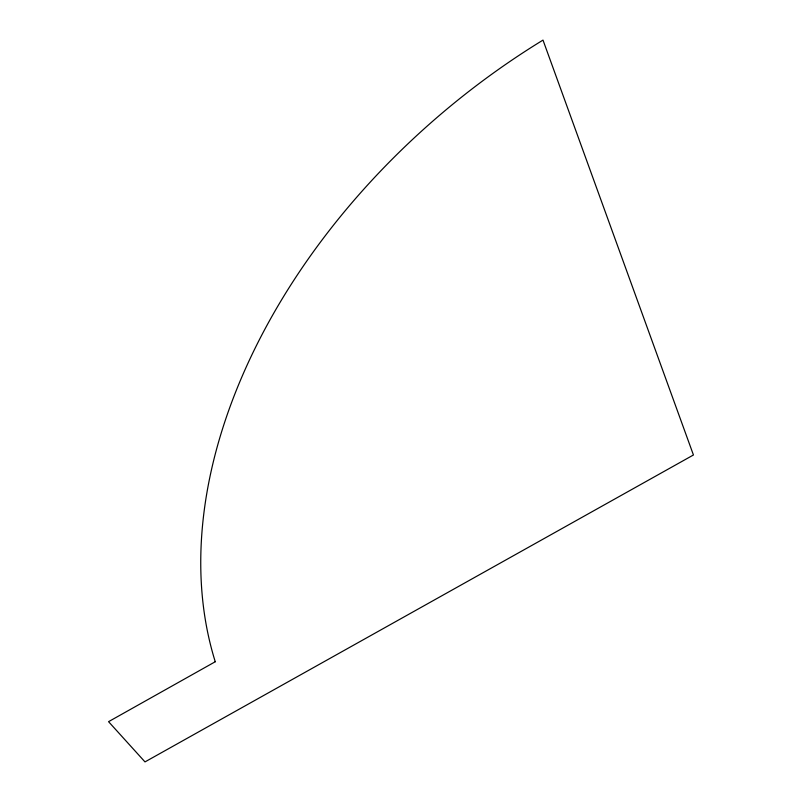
<?xml version="1.0" encoding="UTF-8"?>
<svg xmlns="http://www.w3.org/2000/svg" width="802" height="802" viewBox="0 0 802 802"><rect width="100%" height="100%" fill="white"/><g stroke="black" fill="none" stroke-linecap="round" stroke-linejoin="round"><path stroke-width="1.2" d="M215.257 661.74L108.561 721.67L144.992 761.9L693.439 454.985L542.994 40.1A561.33 386.825 -38.8 0 0 215.257 661.74"/></g></svg>
